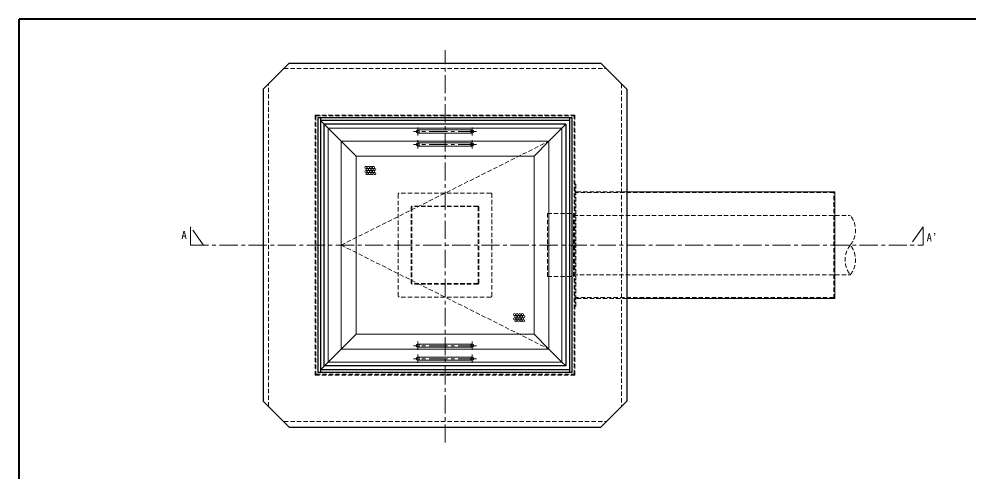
# Model space of a CAD drawing. Units: millimetres at full size, sheet at 1:7; details may follow other scales. Extents: x -1473 to 1362, y -958 to 1009.
# Drawn here: x -1473 to 356, y 137 to 1009 of the extents above; entities that cross this region are included whole.
import ezdxf
from ezdxf.enums import TextEntityAlignment as Align

# ---------------------------------------------------------------- set-up
doc = ezdxf.new("R2010")
doc.units = ezdxf.units.MM
doc.header["$LTSCALE"] = 7
doc.linetypes.add('CHAIN1', pattern=[8, 5, -1, 1, -1])
doc.linetypes.add('DASHED1', pattern=[1.8, 1.2, -0.6])
doc.layers.add('0-0_ﾚｲﾔ1', color=4, linetype='Continuous', lineweight=9)
doc.styles.add('ＭＳ ゴシック', font='')
doc.styles.get('ＭＳ ゴシック').set_extended_font_data('MS Gothic')

msp = doc.modelspace()

# ---------------------------------------------------------------- linework, layer by layer
at = {"layer": '0-0_ﾚｲﾔ1', "color": 1, "lineweight": 40}
for p in [(-1472.745, -958.045), (1362.255, 1008.955)]:
    msp.add_line(p, (-1472.745, 1008.955), dxfattribs=at)
at = {"layer": '0-0_ﾚｲﾔ1', "linetype": 'CHAIN1'}
for p, q in [((-652.745, 193.955), (-652.745, 948.955)), ((-592.245, 792.54), (-713.245, 792.54)), ((-705.245, 800.54), (-705.245, 784.54)), ((-600.245, 800.54), (-600.245, 784.54)), ((-705.245, 775.54), (-705.245, 759.54)), ((-600.245, 775.54), (-600.245, 759.54)), ((-592.245, 767.54), (-713.245, 767.54)), ((-1117.745, 573.955), (-1142.745, 608.955)), ((267.255, 608.955), (242.255, 573.955)), ((267.255, 608.955), (267.255, 573.955)), ((-705.245, 372.369), (-705.245, 388.369)), ((-600.245, 372.369), (-600.245, 388.369)), ((-592.245, 380.369), (-713.245, 380.369)), ((-592.245, 355.369), (-713.245, 355.369)), ((-705.245, 347.369), (-705.245, 363.369)), ((-600.245, 347.369), (-600.245, 363.369))]:
    msp.add_line(p, q, dxfattribs=at)
at = {"layer": '0-0_ﾚｲﾔ1', "color": 5, "lineweight": 25}
for p, q in [((-952.745, 923.955), (-1002.745, 873.955)), ((-952.745, 923.955), (-352.745, 923.955)), ((-302.745, 873.955), (-352.745, 923.955)), ((-1002.745, 873.955), (-1002.745, 273.955)), ((-302.745, 873.955), (-302.745, 273.955)), ((-407.745, 818.955), (-897.745, 818.955)), ((-897.745, 818.955), (-897.745, 328.955)), ((-892.745, 818.955), (-892.745, 328.955)), ((-877.745, 798.955), (-892.745, 813.955)), ((-412.745, 813.955), (-892.745, 813.955)), ((-420.245, 806.455), (-885.245, 806.455)), ((-885.245, 341.455), (-885.245, 806.455)), ((-427.745, 798.955), (-420.245, 806.455)), ((-420.245, 806.455), (-420.245, 341.455)), ((-412.745, 328.955), (-412.745, 818.955)), ((-407.745, 328.955), (-407.745, 818.955)), ((-877.745, 348.955), (-892.745, 333.955)), ((-427.745, 348.955), (-420.245, 341.455)), ((-412.745, 333.955), (-892.745, 333.955)), ((-420.245, 341.455), (-885.245, 341.455)), ((-407.745, 328.955), (-897.745, 328.955)), ((-952.745, 223.955), (-1002.745, 273.955)), ((-302.745, 273.955), (-352.745, 223.955)), ((-952.745, 223.955), (-352.745, 223.955))]:
    msp.add_line(p, q, dxfattribs=at)
at = {"layer": '0-0_ﾚｲﾔ1', "linetype": 'DASHED1'}
for p, q in [((-963.063, 913.637), (-342.427, 913.637)), ((-992.427, 263.637), (-992.427, 884.273)), ((-313.063, 884.273), (-313.063, 263.637)), ((-902.745, 823.955), (-402.745, 823.955)), ((-902.745, 323.955), (-902.745, 823.955)), ((-402.745, 323.955), (-402.745, 823.955)), ((-901.145, 822.355), (-404.345, 822.355)), ((-901.145, 822.355), (-901.145, 325.555)), ((-404.345, 325.555), (-404.345, 822.355)), ((-852.745, 573.955), (-452.745, 773.955)), ((-401.145, 691.455), (-402.745, 691.455)), ((-401.145, 691.455), (-401.145, 456.455)), ((-742.745, 671.955), (-742.745, 573.955)), ((-564.745, 673.955), (-740.745, 673.955)), ((-562.745, 475.955), (-562.745, 671.955)), ((-302.745, 676.455), (-402.745, 676.455)), ((95.655, 674.855), (-402.745, 674.855)), ((95.655, 471.455), (95.655, 676.455)), ((-717.745, 646.955), (-717.745, 500.955)), ((-716.745, 646.955), (-716.745, 500.955)), ((-589.745, 648.955), (-715.745, 648.955)), ((-589.745, 647.955), (-715.745, 647.955)), ((-588.745, 500.955), (-588.745, 646.955)), ((-587.745, 500.955), (-587.745, 646.955)), ((-405.745, 631.105), (127.255, 631.105)), ((-852.745, 573.955), (-452.745, 373.955)), ((-742.745, 475.955), (-742.745, 573.955)), ((-405.745, 516.805), (127.255, 516.805)), ((-589.745, 499.955), (-715.745, 499.955)), ((-589.745, 498.955), (-715.745, 498.955)), ((-564.745, 473.955), (-740.745, 473.955)), ((95.655, 473.055), (-402.745, 473.055)), ((-302.745, 471.455), (-402.745, 471.455)), ((-401.145, 456.455), (-402.745, 456.455)), ((-902.745, 323.955), (-402.745, 323.955)), ((-901.145, 325.555), (-404.345, 325.555)), ((-963.063, 234.273), (-342.427, 234.273))]:
    msp.add_line(p, q, dxfattribs=at)
at = {"layer": '0-0_ﾚｲﾔ1', "color": 7, "lineweight": 18}
for p, q in [((-877.745, 798.955), (-427.745, 798.955)), ((-852.745, 773.955), (-877.745, 798.955)), ((-877.745, 348.955), (-877.745, 798.955)), ((-600.245, 795.54), (-705.245, 795.54)), ((-600.245, 789.54), (-705.245, 789.54)), ((-452.745, 773.955), (-427.745, 798.955)), ((-427.745, 348.955), (-427.745, 798.955)), ((97.255, 676.455), (-302.745, 676.455)), ((97.255, 676.455), (97.255, 471.455)), ((97.255, 471.455), (-302.745, 471.455)), ((-852.745, 373.955), (-877.745, 348.955)), ((-452.745, 373.955), (-427.745, 348.955)), ((-877.745, 348.955), (-427.745, 348.955)), ((-600.245, 358.369), (-705.245, 358.369)), ((-600.245, 352.369), (-705.245, 352.369))]:
    msp.add_line(p, q, dxfattribs=at)
at = {"layer": '0-0_ﾚｲﾔ1'}
for p, q in [((-852.745, 773.955), (-852.745, 373.955)), ((-600.245, 770.54), (-705.245, 770.54)), ((-452.745, 373.955), (-452.745, 773.955)), ((-600.245, 764.54), (-705.245, 764.54)), ((-824.047, 402.653), (-824.047, 745.256)), ((-481.444, 745.256), (-481.444, 402.653)), ((-600.245, 383.369), (-705.245, 383.369)), ((-600.245, 377.369), (-705.245, 377.369))]:
    msp.add_line(p, q, dxfattribs=at)
at = {"layer": '0-0_ﾚｲﾔ1', "color": 7, "linetype": 'DASHED1', "lineweight": 18}
for p, q in [((-455.745, 634.455), (-405.745, 634.455)), ((-455.745, 513.455), (-455.745, 634.455)), ((-405.745, 513.455), (-405.745, 634.455)), ((-455.745, 513.455), (-405.745, 513.455))]:
    msp.add_line(p, q, dxfattribs=at)
at = {"layer": '0-0_ﾚｲﾔ1'}
for points in [[(-824.047, 745.256), (-852.745, 773.955), (-452.745, 773.955)], [(-824.047, 745.256), (-481.444, 745.256), (-452.745, 773.955)], [(-824.047, 402.653), (-852.745, 373.955), (-452.745, 373.955)], [(-824.047, 402.653), (-481.444, 402.653), (-452.745, 373.955)]]:
    msp.add_lwpolyline(points, dxfattribs=at)
at = {"layer": '0-0_ﾚｲﾔ1', "linetype": 'CHAIN1'}
msp.add_lwpolyline([(-1142.745, 608.955), (-1142.745, 573.955), (267.255, 573.955)], dxfattribs=at)
at = {"layer": '0-0_ﾚｲﾔ1'}
for centre in [(-805.326, 723.499), (-805.326, 715.499), (-802.826, 719.499), (-802.826, 711.499), (-800.326, 723.499), (-800.326, 715.499), (-797.826, 719.499), (-797.826, 711.499), (-795.326, 723.499), (-795.326, 715.499), (-792.826, 719.499), (-792.826, 711.499), (-790.326, 723.499), (-790.326, 715.499), (-787.826, 719.499), (-787.826, 711.499), (-518.862, 440.229), (-513.862, 440.229), (-508.862, 440.229), (-503.862, 440.229), (-518.862, 432.229), (-516.362, 436.229), (-516.362, 428.229), (-513.862, 432.229), (-511.362, 436.229), (-511.362, 428.229), (-508.862, 432.229), (-506.362, 436.229), (-506.362, 428.229), (-503.862, 432.229), (-501.362, 436.229), (-501.362, 428.229)]:
    msp.add_circle(centre, 2, dxfattribs=at)
at = {"layer": '0-0_ﾚｲﾔ1', "color": 7, "lineweight": 18}
for centre, start, end in [((-705.245, 792.54), 90, 270), ((-600.245, 792.54), 270, 90), ((-705.245, 355.369), 90, 270), ((-600.245, 355.369), 270, 90)]:
    msp.add_arc(centre, 3, start, end, dxfattribs=at)
at = {"layer": '0-0_ﾚｲﾔ1', "color": 7, "linetype": 'DASHED1', "lineweight": 18}
for centre, start, end in [((-705.245, 792.54), 270, 90), ((-600.245, 792.54), 90, 270), ((-705.245, 355.369), 270, 90), ((-600.245, 355.369), 90, 270)]:
    msp.add_arc(centre, 3, start, end, dxfattribs=at)
at = {"layer": '0-0_ﾚｲﾔ1'}
for centre, start, end in [((-705.245, 767.54), 90, 270), ((-600.245, 767.54), 270, 90), ((-705.245, 380.369), 90, 270), ((-600.245, 380.369), 270, 90)]:
    msp.add_arc(centre, 3, start, end, dxfattribs=at)
at = {"layer": '0-0_ﾚｲﾔ1', "linetype": 'DASHED1'}
for centre, radius, start, end in [((-705.245, 767.54), 3, 270, 90), ((-600.245, 767.54), 3, 90, 270), ((-740.745, 671.955), 2, 90, 180), ((-564.745, 671.955), 2, 0, 90), ((-715.745, 646.955), 2, 90, 180), ((-715.745, 646.955), 1, 90, 180), ((-589.745, 646.955), 2, 0, 90), ((-589.745, 646.955), 1, 0, 90), ((91.428, 602.53), 45.827, 321.42437, 38.57563), ((163.081, 545.38), 45.827, 141.42437, 218.57563), ((91.428, 545.38), 45.827, 321.42437, 38.57563), ((-715.745, 500.955), 2, 180, 270), ((-715.745, 500.955), 1, 180, 270), ((-589.745, 500.955), 2, 270, 0), ((-589.745, 500.955), 1, 270, 0), ((-740.745, 475.955), 2, 180, 270), ((-564.745, 475.955), 2, 270, 0), ((-705.245, 380.369), 3, 270, 90), ((-600.245, 380.369), 3, 90, 270)]:
    msp.add_arc(centre, radius, start, end, dxfattribs=at)

# ---------------------------------------------------------------- texts
at = {"layer": '0-0_ﾚｲﾔ1', "color": 7, "style": 'ＭＳ ゴシック'}
msp.add_text('A', height=15.4, dxfattribs=at).set_placement((-1160.245, 580.955), align=Align.BOTTOM_LEFT)
at = {"layer": '0-0_ﾚｲﾔ1', "color": 7, "insert": (274.255, 580.955), "char_height": 15.4, "attachment_point": 7, "style": 'ＭＳ ゴシック'}
msp.add_mtext('\\T1.24;\\W0.95;A’', dxfattribs=at)

doc.saveas('drawing.dxf')
